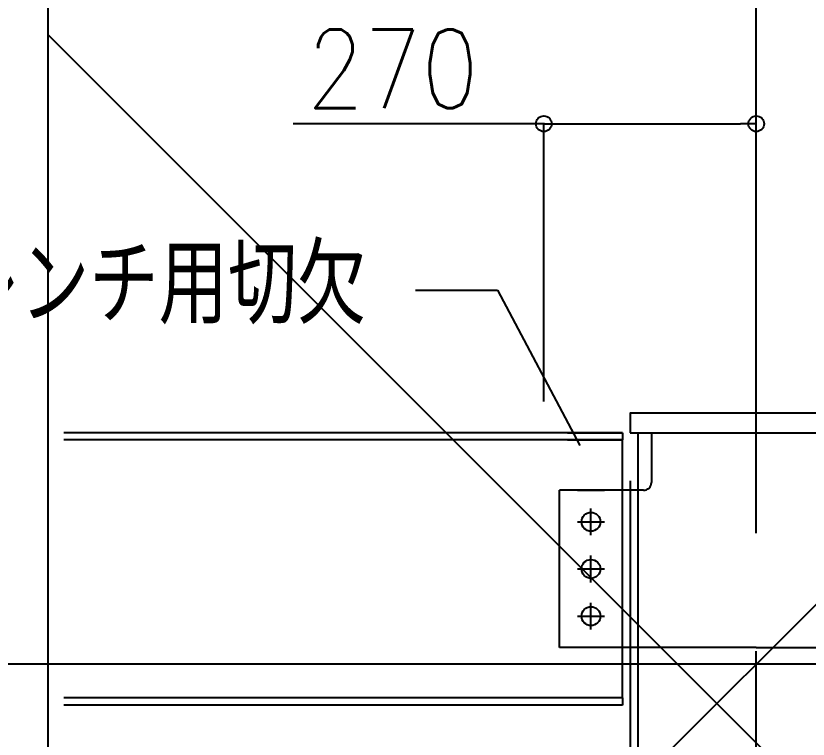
# Model space of a CAD drawing. Extents: x -668440 to 1010955, y -1678500 to 210463.
# Drawn here: x -546557 to -536487, y -733914 to -724716 of the extents above; entities that cross this region are included whole.
import ezdxf
from ezdxf.enums import TextEntityAlignment as Align

# ---------------------------------------------------------------- set-up
doc = ezdxf.new("R2010")
doc.units = 0
doc.header["$MEASUREMENT"] = 0
doc.linetypes.add('CENTER', pattern=[2, 1.25, -0.25, 0.25, -0.25])
doc.layers.get('0').update_dxf_attribs({"color": 3, "linetype": 'CONTINUOUS'})
doc.layers.get('Defpoints').update_dxf_attribs({"color": 251, "linetype": 'CONTINUOUS'})
doc.layers.add('standard', color=4, linetype='CENTER')
doc.layers.add('詳細', color=7, linetype='CONTINUOUS')
doc.styles.add('DRACAD', font='txt', dxfattribs={"width": 0.85, "bigfont": 'extfont2'})
doc.dimstyles.new('MYDIM', dxfattribs={"dimtxt": 120, "dimasz": 20, "dimexe": 1.25, "dimexo": 50, "dimgap": 50, "dimtad": 1, "dimdec": 4, "dimdsep": 46, "dimtxsty": 'DRACAD', "dimblk": 'ORIGIN', "dimcen": 2.5, "dimadec": 0, "dimazin": 0, "dimtfac": 1, "dimtdec": 4, "dimtmove": 0, "dimatfit": 3, "dimfxl": 1, "dimtolj": 1, "dimtzin": 0, "dimarcsym": 0})

# ---------------------------------------------------------------- blocks, each defined once
blk = doc.blocks.new('_ORIGIN')
at = {"color": 0, "linetype": 'ByBlock', "lineweight": -2}
blk.add_line((0, 0), (-1, 0), dxfattribs=at)
blk.add_circle((0, 0), 0.5, dxfattribs=at)
blk = doc.blocks.new('*D10580')
at = {"color": 0, "lineweight": -2}
for p, q in [((-221054.6, -377233.6), (-221372.9, -377233.6)), ((-221054.6, -377586.7), (-221054.6, -377232.4)), ((-221034.6, -377233.6), (-220804.6, -377233.6)), ((-220784.6, -377372), (-220784.6, -377232.4))]:
    blk.add_line(p, q, dxfattribs=at)
at = {"layer": 'Defpoints', "color": 0}
for p in [(-220784.6, -377233.6), (-220784.6, -377422), (-221054.6, -377636.7)]:
    blk.add_point(p, dxfattribs=at)
at = {"color": 0, "linetype": 'ByBlock', "lineweight": -2, "xscale": 20, "yscale": 20, "zscale": 20, "rotation": 180}
blk.add_blockref('_ORIGIN', (-221054.6, -377233.6), dxfattribs=at)
at = {"color": 0, "linetype": 'ByBlock', "lineweight": -2, "xscale": 20, "yscale": 20, "zscale": 20}
blk.add_blockref('_ORIGIN', (-220784.6, -377233.6), dxfattribs=at)
at = {"color": 0, "insert": (-221246.6, -377163.6), "char_height": 100, "attachment_point": 5, "style": 'DRACAD'}
blk.add_mtext('\\A1;270', dxfattribs=at)
blk = doc.blocks.new('剛接合部C1Y')
for p, q in [((-221217.51554, -377445.3019, 500), (-221113.58212, -377445.3019, 500)), ((-221113.58212, -377445.3019, 500), (-221008.62063, -377642.70813)), ((-220954.62063, -377626.73644), (-221664.62063, -377626.73644)), ((-220954.62063, -377626.73644), (-220954.62063, -377635.73644)), ((-220954.62063, -377635.73644), (-221664.62063, -377635.73644)), ((-220954.62063, -377963.73644), (-220954.62063, -377635.73644)), ((-220927.74629, -377699.73644, 54.73315), (-221034.62063, -377699.73644, 54.73315)), ((-221034.62063, -377899.73644, 54.73315), (-221034.62063, -377699.73644, 54.73315)), ((-221011.62063, -377699.73644), (-220977.62063, -377699.73644)), ((-220994.62063, -377756.73644), (-220994.62063, -377722.73644)), ((-221011.62063, -377739.73644), (-220977.62063, -377739.73644)), ((-220994.62063, -377816.73644), (-220994.62063, -377782.73644)), ((-221011.62063, -377799.73644), (-220977.62063, -377799.73644)), ((-220994.62063, -377876.73644), (-220994.62063, -377842.73644)), ((-221011.62063, -377859.73644), (-220977.62063, -377859.73644)), ((-220784.62063, -377899.73644, 54.73315), (-221034.62063, -377899.73644, 54.73315)), ((-220784.62063, -377899.73644, 54.73315), (-220534.62063, -377899.73644, 54.73315)), ((-220954.62063, -377963.73644), (-221664.62063, -377963.73644)), ((-220954.62063, -377963.73644), (-220954.62063, -377972.73644)), ((-220954.62063, -377972.73644), (-221664.62063, -377972.73644))]:
    blk.add_line(p, q)
at = {"ltscale": 0.5}
blk.add_line((-220917.87063, -377626.73644), (-220917.87063, -377689.73644, 54.73315), dxfattribs=at)
blk.add_lwpolyline([(-220944.62063, -377626.73644), (-220624.62063, -377626.73644), (-220624.62063, -377601.73644), (-220944.62063, -377601.73644)], close=True)
for centre in [(-220994.62063, -377739.73644, 300), (-220994.62063, -377799.73644, 300), (-220994.62063, -377859.73644, 300)]:
    blk.add_circle(centre, 12)
blk.add_arc((-220927.87063, -377689.73644, 54.73315), 10, 270, 0)
at = {"layer": 'Defpoints'}
for p, q in [((-219884.62063, -377020.73644), (-221684.62063, -378820.73644)), ((-221684.62063, -377120.5856), (-219884.62063, -378920.5856)), ((-220944.62063, -377687.73644, 54.73315), (-220944.62063, -378187.73644, 937.52586)), ((-220944.62063, -377687.73644, 54.73315), (-220944.62063, -378187.73644, 937.52586))]:
    blk.add_line(p, q, dxfattribs=at)
at = {"layer": 'Defpoints', "transparency": 33554661}
for p, q in [((-221024.62063, -377626.73644), (-220954.62063, -377626.73644)), ((-221024.62063, -377635.73644), (-220954.62063, -377635.73644))]:
    blk.add_line(p, q, dxfattribs=at)
at = {"layer": 'Defpoints'}
blk.add_lwpolyline([(-221684.62063, -378820.73644), (-221684.62063, -377020.73644), (-219884.62063, -377020.73644), (-219884.62063, -378820.73644)], close=True, dxfattribs=at)
at = {"layer": 'standard', "linetype": 'CENTER', "ltscale": 600}
blk.add_line((-220784.62063, -378954.06977), (-220784.62063, -377020.73644), dxfattribs=at)
at = {"layer": 'standard', "linetype": 'CENTER', "ltscale": 1800}
blk.add_line((-219884.62063, -377920.73644), (-225684.62063, -377920.73644), dxfattribs=at)
at = {"layer": '詳細'}
blk.add_line((-220934.62063, -378820.73644), (-220934.62063, -377626.73644), dxfattribs=at)
at = {"linetype": 'Continuous', "style": 'DRACAD', "width": 0.8}
blk.add_text('シアレンチ用切欠', height=100, dxfattribs=at).set_placement((-221984.13777, -377438.23742), align=Align.MIDDLE_LEFT)
dim = blk.add_linear_dim(base=(-220784.62063, -377233.61771), p1=(-221054.62063, -377636.73644), p2=(-220784.62063, -377421.95104), dimstyle='MYDIM', override={"dimtxt": 100, "dimgap": 20})
dim.commit()
dim.dimension.update_dxf_attribs({"geometry": '*D10580', "text_midpoint": (-221246.62063, -377233.61771), "dimtype": 160})

msp = doc.modelspace()

# ---------------------------------------------------------------- block references
at = {"xscale": 10, "yscale": 10, "zscale": 10}
msp.add_blockref('剛接合部C1Y', (1670698.6842, 3046247.35843, 5600), dxfattribs=at)

doc.saveas('drawing.dxf')
